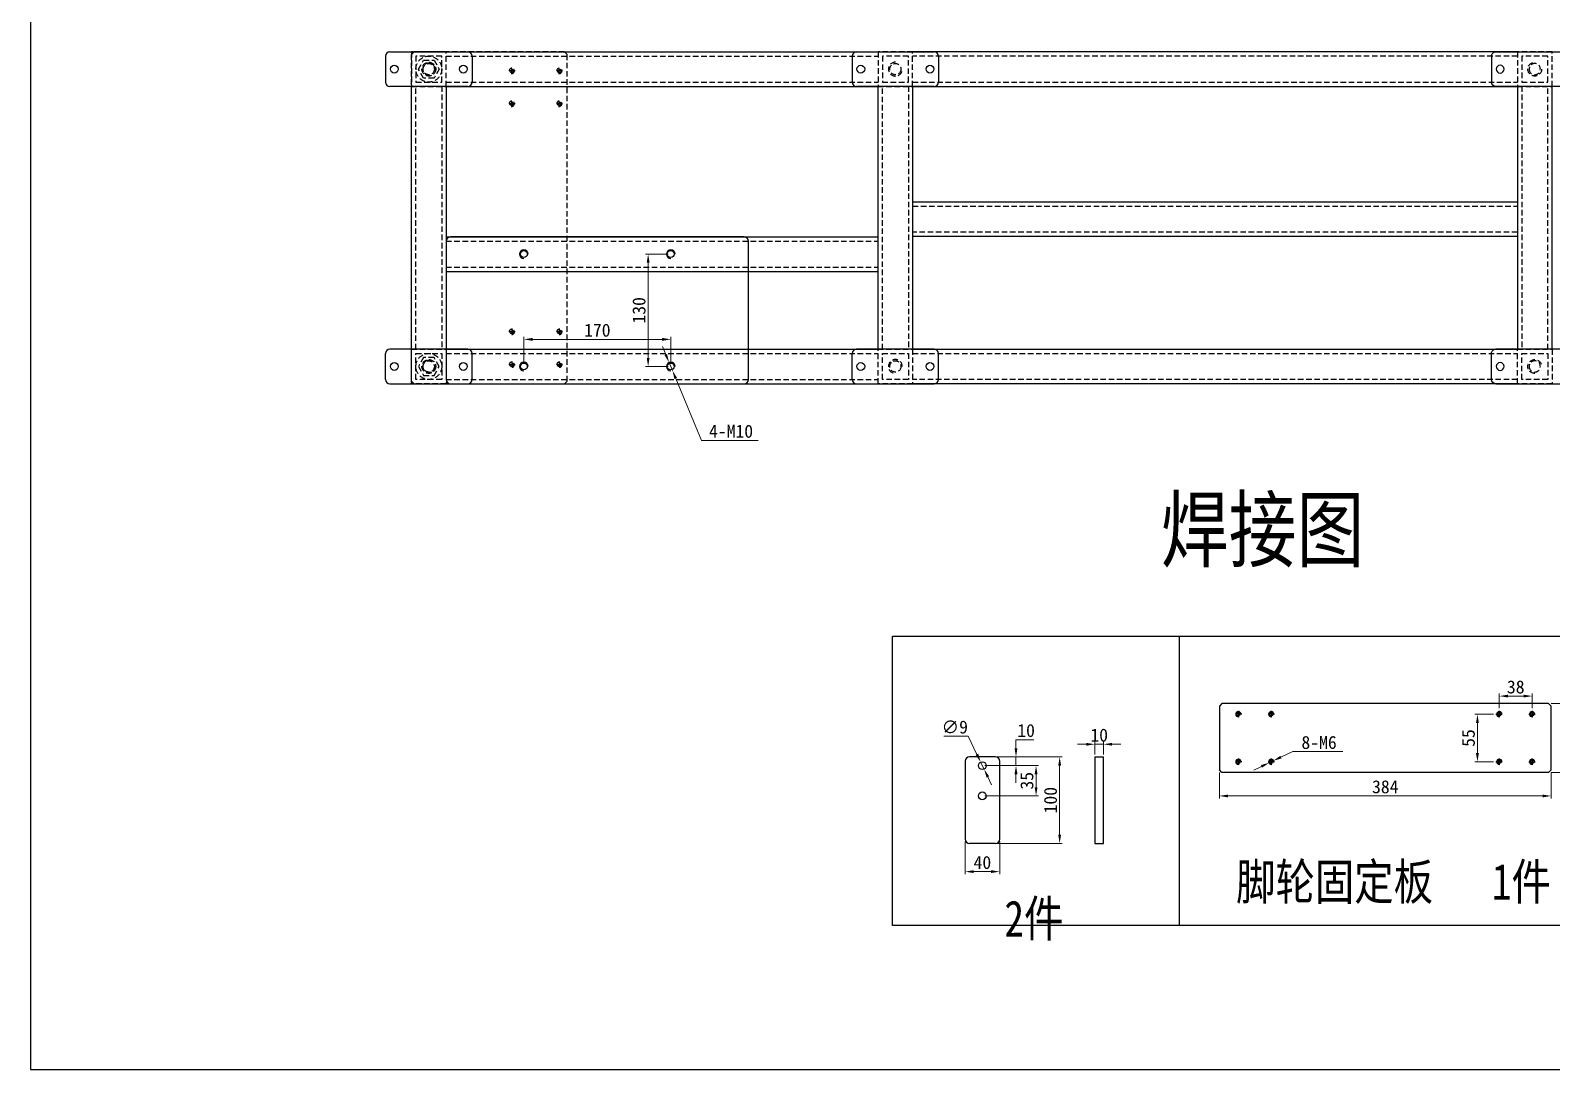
# Model space of a CAD drawing. Header units: millimetres. Extents: x -11986 to -4063, y -41123 to -36325.
# Drawn here: x -11919 to -10158, y -38752 to -37550 of the extents above; entities that cross this region are included whole.
import ezdxf

# ---------------------------------------------------------------- set-up
doc = ezdxf.new("R2010")
doc.units = ezdxf.units.MM
doc.linetypes.add('DASHED2', pattern=[9.525, 6.35, -3.175])
doc.layers.add('DAS', color=4, linetype='DASHED2')
doc.styles.add('宋体', font='', dxfattribs={"width": 0.8})
doc.styles.get('宋体').set_extended_font_data('SimSun')
doc.dimstyles.new('ISO-25$0', dxfattribs={"dimtxt": 2.5, "dimasz": 1.5, "dimexe": 1.25, "dimexo": 0.625, "dimtad": 1, "dimdec": 1, "dimzin": 1, "dimdsep": 46, "dimtxsty": 'Standard', "dimcen": 2.5, "dimclrd": 6, "dimclre": 6, "dimclrt": 6, "dimadec": 0, "dimazin": 0, "dimtfac": 1, "dimtdec": 4, "dimtmove": 0, "dimatfit": 3, "dimfxl": 1, "dimtolj": 1, "dimtzin": 0, "dimlwd": 9, "dimlwe": 9, "dimarcsym": 0})
doc.dimstyles.new('ISO-25$3', dxfattribs={"dimtxt": 5, "dimasz": 5, "dimexe": 3, "dimexo": 0.1, "dimtad": 1, "dimtih": 1, "dimtoh": 1, "dimdsep": 46, "dimtxsty": 'Standard', "dimcen": 2.5, "dimclrd": 5, "dimclre": 5, "dimadec": 0, "dimazin": 0, "dimtfac": 1, "dimtmove": 0, "dimatfit": 3, "dimfxl": 1, "dimarcsym": 0})

# ---------------------------------------------------------------- blocks, each defined once
blk = doc.blocks.new('A$C341A4FCE')
at = {"color": 4, "linetype": 'DASHED2'}
for p, q in [((3, 180), (0, 177)), ((0, 177), (0, 3)), ((381, 180), (3, 180)), ((384, 177), (381, 180)), ((384, 3), (384, 177)), ((25.9, 171), (18.7, 171)), ((22, 174.9), (22, 167.6)), ((63.9, 171), (56.7, 171)), ((60, 174.9), (60, 167.6)), ((320.1, 171), (327.3, 171)), ((324, 174.9), (324, 167.6)), ((358.1, 171), (365.3, 171)), ((362, 174.9), (362, 167.6)), ((25.9, 116), (18.7, 116)), ((22, 119.9), (22, 112.6)), ((63.9, 116), (56.7, 116)), ((60, 119.9), (60, 112.6)), ((320.1, 116), (327.3, 116)), ((324, 119.9), (324, 112.6)), ((358.1, 116), (365.3, 116)), ((362, 119.9), (362, 112.6)), ((0, 3), (3, 0)), ((381, 0), (3, 0)), ((381, 0), (384, 3))]:
    blk.add_line(p, q, dxfattribs=at)
for points in [[(30.4, 14), (20, 8), (9.6, 14), (9.6, 26), (20, 32), (30.4, 26)], [(353.6, 14), (364, 8), (374.4, 14), (374.4, 26), (364, 32), (353.6, 26)]]:
    blk.add_lwpolyline(points, close=True, dxfattribs=at)
for centre, radius in [((22, 171), 2.1), ((60, 171), 2.1), ((324, 171), 2.1), ((362, 171), 2.1), ((22, 116), 2.1), ((60, 116), 2.1), ((324, 116), 2.1), ((362, 116), 2.1), ((20, 20), 15), ((20, 20), 8), ((20, 20), 6.5), ((364, 20), 15), ((364, 20), 8), ((364, 20), 6.5)]:
    blk.add_circle(centre, radius, dxfattribs=at)
for centre, radius, start, end in [((22, 171), 3, 0, 270), ((60, 171), 3, 0, 270), ((324, 171), 3, 0, 270), ((362, 171), 3, 0, 270), ((22, 116), 3, 0, 270), ((60, 116), 3, 0, 270), ((324, 116), 3, 0, 270), ((362, 116), 3, 0, 270), ((20, 20), 7, 90, 0), ((364, 20), 7, 180, 90)]:
    blk.add_arc(centre, radius, start, end, dxfattribs=at)
blk = doc.blocks.new('*D1527')
at = {"color": 5, "lineweight": 9, "transparency": 16777216}
for p, q in [((-7595.7, -16017.5), (-7621.9, -16017.5)), ((-7618.9, -16027.5), (-7618.9, -16137.5)), ((-7595.7, -16147.5), (-7621.9, -16147.5))]:
    blk.add_line(p, q, dxfattribs=at)
at = {"color": 5, "transparency": 16777216}
for points in [[(-7620.5, -16027.5), (-7617.2, -16027.5), (-7618.9, -16017.5)], [(-7620.5, -16137.5), (-7617.2, -16137.5), (-7618.9, -16147.5)]]:
    blk.add_solid(points, dxfattribs=at)
at = {"layer": 'Defpoints', "color": 0, "transparency": 16777216}
for p in [(-7592.7, -16017.5), (-7618.9, -16147.5), (-7592.7, -16147.5)]:
    blk.add_point(p, dxfattribs=at)
at = {"color": 0, "transparency": 16777216, "insert": (-7629.4, -16082.5), "char_height": 15, "attachment_point": 5, "rotation": 90}
blk.add_mtext('130', dxfattribs=at)
blk = doc.blocks.new('*D1528')
at = {"color": 5, "lineweight": 9, "transparency": 16777216}
for p, q in [((-7762.7, -16144.5), (-7762.7, -16113.1)), ((-7752.7, -16116.1), (-7602.7, -16116.1)), ((-7592.7, -16144.5), (-7592.7, -16113.1))]:
    blk.add_line(p, q, dxfattribs=at)
at = {"color": 5, "transparency": 16777216}
for points in [[(-7752.7, -16114.4), (-7752.7, -16117.8), (-7762.7, -16116.1)], [(-7602.7, -16114.4), (-7602.7, -16117.8), (-7592.7, -16116.1)]]:
    blk.add_solid(points, dxfattribs=at)
at = {"layer": 'Defpoints', "color": 0, "transparency": 16777216}
for p in [(-7592.7, -16116.1), (-7762.7, -16147.5), (-7592.7, -16147.5)]:
    blk.add_point(p, dxfattribs=at)
at = {"color": 0, "transparency": 16777216, "insert": (-7677.7, -16105.6), "char_height": 15, "attachment_point": 5}
blk.add_mtext('170', dxfattribs=at)
blk = doc.blocks.new('*D1529')
at = {"color": 5, "lineweight": 9, "transparency": 16777216}
for p, q in [((-7598.5, -16133.6), (-7602.3, -16124.4)), ((-7594.7, -16142.8), (-7590.8, -16152.1)), ((-7557.1, -16233), (-7587, -16161.3)), ((-7491.6, -16233), (-7557.1, -16233))]:
    blk.add_line(p, q, dxfattribs=at)
at = {"color": 5, "transparency": 16777216}
for points in [[(-7597, -16133), (-7600, -16134.2), (-7594.7, -16142.8)], [(-7585.4, -16160.7), (-7588.5, -16161.9), (-7590.8, -16152.1)]]:
    blk.add_solid(points, dxfattribs=at)
at = {"layer": 'Defpoints', "color": 0, "transparency": 16777216}
for p in [(-7594.7, -16142.8), (-7590.8, -16152.1)]:
    blk.add_point(p, dxfattribs=at)
at = {"color": 0, "transparency": 16777216, "insert": (-7522.9, -16222.5), "char_height": 15, "attachment_point": 5}
blk.add_mtext('4-M10', dxfattribs=at)
blk = doc.blocks.new('A$C2508060A')
for p, q in [((0, 5), (0, 95)), ((5, 100), (35, 100)), ((40, 95), (40, 5)), ((344, 95), (344, 5)), ((379, 100), (349, 100)), ((384, 5), (384, 95)), ((40, 70), (344, 70)), ((344, 30), (40, 30)), ((5, 0), (35, 0)), ((379, 0), (349, 0))]:
    blk.add_line(p, q)
for centre in [(20, 90), (20, 90), (364, 90), (20, 10), (364, 10)]:
    blk.add_circle(centre, 4.5)
for centre, start, end in [((5, 95), 90, 180), ((35, 95), 0, 90), ((349, 95), 90, 180), ((379, 95), 0, 90), ((5, 5), 180, 270), ((35, 5), 270, 0), ((349, 5), 180, 270), ((379, 5), 270, 0)]:
    blk.add_arc(centre, 5, start, end)
at = {"layer": 'DAS'}
for p, q in [((40, 65), (344, 65)), ((344, 35), (40, 35))]:
    blk.add_line(p, q, dxfattribs=at)
for points in [[(40, 30), (40, 70), (0, 70), (0, 30)], [(35, 35), (35, 65), (5, 65), (5, 35)], [(344, 30), (344, 70), (384, 70), (384, 30)], [(349, 35), (349, 65), (379, 65), (379, 35)]]:
    blk.add_lwpolyline(points, close=True, dxfattribs=at)
for centre in [(20, 50), (364, 50)]:
    blk.add_circle(centre, 6.5, dxfattribs=at)
for centre, start, end in [((20, 50), 180, 90), ((364, 50), 90, 0)]:
    blk.add_arc(centre, 8, start, end, dxfattribs=at)
blk = doc.blocks.new('*D1989')
at = {"color": 5, "lineweight": 9, "transparency": 16777216}
for p, q in [((-10484.7, -38397), (-10480.2, -38394.8)), ((-10457.5, -38384.1), (-10471.1, -38390.5)), ((-10399.5, -38384.1), (-10457.5, -38384.1)), ((-10493.7, -38401.2), (-10502.7, -38405.5))]:
    blk.add_line(p, q, dxfattribs=at)
at = {"color": 5, "transparency": 16777216}
for points in [[(-10494.4, -38399.7), (-10493, -38402.7), (-10484.7, -38397)], [(-10471.8, -38389), (-10470.4, -38392), (-10480.2, -38394.8)]]:
    blk.add_solid(points, dxfattribs=at)
at = {"layer": 'Defpoints', "color": 0, "transparency": 16777216}
for p in [(-10484.7, -38397), (-10480.2, -38394.8)]:
    blk.add_point(p, dxfattribs=at)
at = {"color": 0, "transparency": 16777216, "insert": (-10427, -38373.6), "char_height": 15, "attachment_point": 5}
blk.add_mtext('8-M6', dxfattribs=at)
blk = doc.blocks.new('*D2060')
at = {"color": 5, "lineweight": 9, "transparency": 16777216}
for p, q in [((-10225.3, -38340.9), (-10246.7, -38340.9)), ((-10243.7, -38350.9), (-10243.7, -38385.9)), ((-10225.3, -38395.9), (-10246.7, -38395.9))]:
    blk.add_line(p, q, dxfattribs=at)
at = {"color": 5, "transparency": 16777216}
for points in [[(-10245.4, -38350.9), (-10242.1, -38350.9), (-10243.7, -38340.9)], [(-10245.4, -38385.9), (-10242.1, -38385.9), (-10243.7, -38395.9)]]:
    blk.add_solid(points, dxfattribs=at)
at = {"layer": 'Defpoints', "color": 0, "transparency": 16777216}
for p in [(-10222.3, -38340.9), (-10243.7, -38395.9), (-10222.3, -38395.9)]:
    blk.add_point(p, dxfattribs=at)
at = {"color": 0, "transparency": 16777216, "insert": (-10254.2, -38368.4), "char_height": 15, "attachment_point": 5, "rotation": 90}
blk.add_mtext('55', dxfattribs=at)
blk = doc.blocks.new('*D2061')
at = {"color": 5, "lineweight": 9, "transparency": 16777216}
for p, q in [((-10218.4, -38334), (-10218.4, -38316.9)), ((-10208.4, -38319.9), (-10190.4, -38319.9)), ((-10180.4, -38334), (-10180.4, -38316.9))]:
    blk.add_line(p, q, dxfattribs=at)
at = {"color": 5, "transparency": 16777216}
for points in [[(-10208.4, -38318.2), (-10208.4, -38321.5), (-10218.4, -38319.9)], [(-10190.4, -38318.2), (-10190.4, -38321.5), (-10180.4, -38319.9)]]:
    blk.add_solid(points, dxfattribs=at)
at = {"layer": 'Defpoints', "color": 0, "transparency": 16777216}
for p in [(-10180.4, -38319.9), (-10218.4, -38337), (-10180.4, -38337)]:
    blk.add_point(p, dxfattribs=at)
at = {"color": 0, "transparency": 16777216, "insert": (-10199.4, -38309.4), "char_height": 15, "attachment_point": 5}
blk.add_mtext('38', dxfattribs=at)
blk = doc.blocks.new('*D2053')
at = {"color": 5, "lineweight": 9, "transparency": 16777216}
for p, q in [((-10542.4, -38408.4), (-10542.4, -38438.4)), ((-10158.4, -38408.4), (-10158.4, -38438.4)), ((-10168.4, -38435.4), (-10532.4, -38435.4))]:
    blk.add_line(p, q, dxfattribs=at)
at = {"color": 5, "transparency": 16777216}
for points in [[(-10532.4, -38433.8), (-10532.4, -38437.1), (-10542.4, -38435.4)], [(-10168.4, -38433.8), (-10168.4, -38437.1), (-10158.4, -38435.4)]]:
    blk.add_solid(points, dxfattribs=at)
at = {"layer": 'Defpoints', "color": 0, "transparency": 16777216}
for p in [(-10542.4, -38405.4), (-10158.4, -38405.4), (-10542.4, -38435.4)]:
    blk.add_point(p, dxfattribs=at)
at = {"color": 0, "transparency": 16777216, "insert": (-10350.4, -38424.9), "char_height": 15, "attachment_point": 5}
blk.add_mtext('384', dxfattribs=at)
blk = doc.blocks.new('*D2054')
at = {"color": 5, "lineweight": 9, "transparency": 16777216}
for p, q in [((-10158.4, -38328.4), (-10118.1, -38328.4)), ((-10121.1, -38338.4), (-10121.1, -38398.4)), ((-10158.4, -38408.4), (-10118.1, -38408.4))]:
    blk.add_line(p, q, dxfattribs=at)
at = {"color": 5, "transparency": 16777216}
for points in [[(-10122.7, -38338.4), (-10119.4, -38338.4), (-10121.1, -38328.4)], [(-10122.7, -38398.4), (-10119.4, -38398.4), (-10121.1, -38408.4)]]:
    blk.add_solid(points, dxfattribs=at)
at = {"layer": 'Defpoints', "color": 0, "transparency": 16777216}
for p in [(-10161.4, -38328.4), (-10161.4, -38408.4), (-10121.1, -38408.4)]:
    blk.add_point(p, dxfattribs=at)
at = {"color": 0, "transparency": 16777216, "insert": (-10131.6, -38368.4), "char_height": 15, "attachment_point": 5, "rotation": 90}
blk.add_mtext('80', dxfattribs=at)
blk = doc.blocks.new('*D2010')
at = {"color": 5, "lineweight": 9, "transparency": 16777216}
for p, q in [((-10813.7, -38400.3), (-10751.6, -38400.3)), ((-10754.6, -38410.3), (-10754.6, -38425.3)), ((-10813.7, -38435.3), (-10751.6, -38435.3))]:
    blk.add_line(p, q, dxfattribs=at)
at = {"color": 5, "transparency": 16777216}
for points in [[(-10756.2, -38410.3), (-10752.9, -38410.3), (-10754.6, -38400.3)], [(-10756.2, -38425.3), (-10752.9, -38425.3), (-10754.6, -38435.3)]]:
    blk.add_solid(points, dxfattribs=at)
at = {"layer": 'Defpoints', "color": 0, "transparency": 16777216}
for p in [(-10816.7, -38400.3), (-10816.7, -38435.3), (-10754.6, -38435.3)]:
    blk.add_point(p, dxfattribs=at)
at = {"color": 0, "transparency": 16777216, "insert": (-10765.1, -38417.8), "char_height": 15, "attachment_point": 5, "rotation": 90}
blk.add_mtext('35', dxfattribs=at)
blk = doc.blocks.new('*D2011')
at = {"color": 5, "lineweight": 9, "transparency": 16777216}
for p, q in [((-10798.7, -38390.3), (-10724.3, -38390.3)), ((-10727.3, -38480.3), (-10727.3, -38400.3)), ((-10798.7, -38490.3), (-10724.3, -38490.3))]:
    blk.add_line(p, q, dxfattribs=at)
at = {"color": 5, "transparency": 16777216}
for points in [[(-10728.9, -38400.3), (-10725.6, -38400.3), (-10727.3, -38390.3)], [(-10728.9, -38480.3), (-10725.6, -38480.3), (-10727.3, -38490.3)]]:
    blk.add_solid(points, dxfattribs=at)
at = {"layer": 'Defpoints', "color": 0, "transparency": 16777216}
for p in [(-10801.7, -38390.3), (-10727.3, -38390.3), (-10801.7, -38490.3)]:
    blk.add_point(p, dxfattribs=at)
at = {"color": 0, "transparency": 16777216, "insert": (-10737.8, -38440.3), "char_height": 15, "attachment_point": 5, "rotation": 90}
blk.add_mtext('100', dxfattribs=at)
blk = doc.blocks.new('*D2012')
at = {"color": 5, "lineweight": 9, "transparency": 16777216}
for p, q in [((-10861.2, -38366.3), (-10833.2, -38366.3)), ((-10833.2, -38366.3), (-10823, -38387.3)), ((-10814.7, -38404.4), (-10818.7, -38396.3)), ((-10810.4, -38413.4), (-10806, -38422.4))]:
    blk.add_line(p, q, dxfattribs=at)
at = {"color": 5, "transparency": 16777216}
for points in [[(-10821.5, -38386.6), (-10824.5, -38388), (-10818.7, -38396.3)], [(-10808.9, -38412.7), (-10811.9, -38414.1), (-10814.7, -38404.4)]]:
    blk.add_solid(points, dxfattribs=at)
at = {"layer": 'Defpoints', "color": 0, "transparency": 16777216}
for p in [(-10818.7, -38396.3), (-10814.7, -38404.4)]:
    blk.add_point(p, dxfattribs=at)
at = {"color": 0, "transparency": 16777216, "insert": (-10848.7, -38355.8), "char_height": 15, "attachment_point": 5}
blk.add_mtext('∅9', dxfattribs=at)
blk = doc.blocks.new('*D1975')
at = {"color": 5, "lineweight": 9, "transparency": 16777216}
for p, q in [((-10836.7, -38488.3), (-10836.7, -38526)), ((-10796.7, -38488.3), (-10796.7, -38526)), ((-10826.7, -38523), (-10806.7, -38523))]:
    blk.add_line(p, q, dxfattribs=at)
at = {"color": 5, "transparency": 16777216}
for points in [[(-10826.7, -38521.3), (-10826.7, -38524.6), (-10836.7, -38523)], [(-10806.7, -38521.3), (-10806.7, -38524.6), (-10796.7, -38523)]]:
    blk.add_solid(points, dxfattribs=at)
at = {"layer": 'Defpoints', "color": 0, "transparency": 16777216}
for p in [(-10836.7, -38485.3), (-10796.7, -38485.3), (-10796.7, -38523)]:
    blk.add_point(p, dxfattribs=at)
at = {"color": 0, "transparency": 16777216, "insert": (-10816.7, -38512.5), "char_height": 15, "attachment_point": 5}
blk.add_mtext('40', dxfattribs=at)
blk = doc.blocks.new('*D1976')
at = {"color": 5, "lineweight": 9, "transparency": 16777216}
for p, q in [((-10777.8, -38380.3), (-10777.8, -38370.3)), ((-10777.8, -38370.3), (-10757.3, -38370.3)), ((-10798.7, -38390.3), (-10774.8, -38390.3)), ((-10777.8, -38400.3), (-10777.8, -38390.3)), ((-10813.7, -38400.3), (-10774.8, -38400.3)), ((-10777.8, -38410.3), (-10777.8, -38420.3))]:
    blk.add_line(p, q, dxfattribs=at)
at = {"color": 5, "transparency": 16777216}
for points in [[(-10779.5, -38380.3), (-10776.1, -38380.3), (-10777.8, -38390.3)], [(-10779.5, -38410.3), (-10776.1, -38410.3), (-10777.8, -38400.3)]]:
    blk.add_solid(points, dxfattribs=at)
at = {"layer": 'Defpoints', "color": 0, "transparency": 16777216}
for p in [(-10801.7, -38390.3), (-10777.8, -38390.3), (-10816.7, -38400.3)]:
    blk.add_point(p, dxfattribs=at)
at = {"color": 0, "transparency": 16777216, "insert": (-10766.1, -38359.8), "char_height": 15, "attachment_point": 5}
blk.add_mtext('10', dxfattribs=at)
blk = doc.blocks.new('*D2013')
at = {"color": 5, "lineweight": 9, "transparency": 16777216}
for p, q in [((-10696.5, -38375.6), (-10706.5, -38375.6)), ((-10686.5, -38387.3), (-10686.5, -38372.6)), ((-10676.5, -38375.6), (-10686.5, -38375.6)), ((-10676.5, -38387.3), (-10676.5, -38372.6)), ((-10666.5, -38375.6), (-10656.5, -38375.6))]:
    blk.add_line(p, q, dxfattribs=at)
at = {"color": 5, "transparency": 16777216}
for points in [[(-10696.5, -38374), (-10696.5, -38377.3), (-10686.5, -38375.6)], [(-10666.5, -38374), (-10666.5, -38377.3), (-10676.5, -38375.6)]]:
    blk.add_solid(points, dxfattribs=at)
at = {"layer": 'Defpoints', "color": 0, "transparency": 16777216}
for p in [(-10686.5, -38375.6), (-10686.5, -38390.3), (-10676.5, -38390.3)]:
    blk.add_point(p, dxfattribs=at)
at = {"color": 0, "transparency": 16777216, "insert": (-10681.5, -38365.1), "char_height": 15, "attachment_point": 5}
blk.add_mtext('10', dxfattribs=at)
blk = doc.blocks.new('A$C221552DC')
for p, q in [((0, 230.501), (0, 70.501)), ((345, 235.501), (5, 235.501)), ((350, 70.501), (350, 230.501)), ((5, 65.501), (345, 65.501))]:
    blk.add_line(p, q)
for centre in [(90, 215.501), (260, 215.501), (90, 85.501), (260, 85.501)]:
    blk.add_circle(centre, 4)
for centre, start, end in [((5, 230.501), 90, 180), ((345, 230.501), 0, 90), ((90, 215.501), 0, 270), ((260, 215.501), 0, 270), ((90, 85.501), 0, 270), ((260, 85.501), 0, 270), ((5, 70.501), 180, 270), ((345, 70.501), 270, 0)]:
    blk.add_arc(centre, 5, start, end)
dim = blk.add_linear_dim(base=(233.867, 85.501), p1=(260, 215.501), p2=(260, 85.501), angle=90, dimstyle='ISO-25$0', override={"dimtxt": 15, "dimasz": 10, "dimexe": 3, "dimexo": 3, "dimgap": 3, "dimtoh": 1, "dimdec": 2, "dimzin": 8, "dimclrd": 5, "dimclre": 5, "dimclrt": 0, "dimtdec": 2, "dimtolj": 0, "dimtzin": 8})
dim.commit()
dim.dimension.update_dxf_attribs({"geometry": '*D1527', "text_midpoint": (223.367, 150.501), "insert": (7852.729, 16232.952)})
dim = blk.add_linear_dim(base=(260, 116.861), p1=(90, 85.501), p2=(260, 85.501), dimstyle='ISO-25$0', override={"dimtxt": 15, "dimasz": 10, "dimexe": 3, "dimexo": 3, "dimgap": 3, "dimtoh": 1, "dimdec": 2, "dimzin": 8, "dimclrd": 5, "dimclre": 5, "dimclrt": 0, "dimtdec": 2, "dimtolj": 0, "dimtzin": 8})
dim.commit()
dim.dimension.update_dxf_attribs({"geometry": '*D1528', "text_midpoint": (175, 127.361), "insert": (7852.729, 16232.952)})
dim = blk.add_diameter_dim_2p(p1=(258.077, 90.116), p2=(261.923, 80.886), text='4-M10', dimstyle='ISO-25$3', override={"dimtxt": 15, "dimasz": 10, "dimexo": 3, "dimgap": 3, "dimtih": 0, "dimlwd": 9, "dimlwe": 9})
dim.commit()
dim.dimension.update_dxf_attribs({"geometry": '*D1529', "text_midpoint": (329.872, 0), "dimtype": 131, "insert": (7852.729, 16232.952)})

msp = doc.modelspace()

# ---------------------------------------------------------------- linework, layer by layer
for p, q in [((-11507.408, -37579.535), (-11507.408, -37609.535)), ((-11502.408, -37574.535), (-11412.408, -37574.535)), ((-11437.408, -37574.535), (-10937.408, -37574.535)), ((-11407.408, -37579.535), (-11407.408, -37609.535)), ((-10967.408, -37579.535), (-10967.408, -37609.535)), ((-10962.408, -37574.535), (-10872.408, -37574.535)), ((-10197.408, -37574.535), (-10897.408, -37574.535)), ((-10867.408, -37579.535), (-10867.408, -37609.535)), ((-11412.408, -37614.535), (-11502.408, -37614.535)), ((-11477.408, -37918.535), (-11477.408, -37614.535)), ((-11437.408, -37614.535), (-11437.408, -37918.535)), ((-11437.408, -37614.535), (-10937.408, -37614.535)), ((-10872.408, -37614.535), (-10962.408, -37614.535)), ((-10937.408, -37918.535), (-10937.408, -37614.535)), ((-10897.408, -37614.535), (-10897.408, -37918.535)), ((-10897.408, -37614.535), (-10197.408, -37614.535)), ((-10897.408, -37748), (-10197.408, -37748)), ((-11437.408, -37788.535), (-10937.408, -37788.535)), ((-10197.408, -37788), (-10897.408, -37788)), ((-11437.408, -37828.535), (-10937.408, -37828.535)), ((-11412.408, -37918.535), (-11502.408, -37918.535)), ((-11437.408, -37918.535), (-10937.408, -37918.535)), ((-10872.408, -37918.535), (-10962.408, -37918.535)), ((-10897.408, -37918.535), (-10197.408, -37918.535)), ((-11507.408, -37953.535), (-11507.408, -37923.535)), ((-11407.408, -37953.535), (-11407.408, -37923.535)), ((-10967.408, -37953.535), (-10967.408, -37923.535)), ((-10867.408, -37953.535), (-10867.408, -37923.535)), ((-11502.408, -37958.535), (-11412.408, -37958.535)), ((-11437.408, -37958.535), (-10937.408, -37958.535)), ((-10962.408, -37958.535), (-10872.408, -37958.535)), ((-10197.408, -37958.535), (-10897.408, -37958.535)), ((-10539.416, -38328.388), (-10542.416, -38331.388)), ((-10542.416, -38331.388), (-10542.416, -38405.388)), ((-10161.416, -38328.388), (-10539.416, -38328.388)), ((-10158.416, -38331.388), (-10161.416, -38328.388)), ((-10158.416, -38405.388), (-10158.416, -38331.388)), ((-10836.691, -38395.336), (-10836.691, -38485.336)), ((-10801.691, -38390.336), (-10831.691, -38390.336)), ((-10796.691, -38485.336), (-10796.691, -38395.336)), ((-10686.517, -38390.336), (-10676.517, -38390.336)), ((-10686.517, -38390.336), (-10686.517, -38490.336)), ((-10676.517, -38490.336), (-10676.517, -38390.336)), ((-10539.416, -38408.388), (-10542.416, -38405.388)), ((-10161.416, -38408.388), (-10539.416, -38408.388)), ((-10161.416, -38408.388), (-10158.416, -38405.388)), ((-10801.691, -38490.336), (-10831.691, -38490.336)), ((-10686.517, -38490.336), (-10676.517, -38490.336))]:
    msp.add_line(p, q)
at = {"color": 1}
for p, q in [((-10588.749, -38585.256), (-10588.749, -38250.579)), ((-10516.489, -38340.888), (-10523.736, -38340.888)), ((-10520.416, -38337.012), (-10520.416, -38344.322)), ((-10478.489, -38340.888), (-10485.736, -38340.888)), ((-10482.416, -38337.012), (-10482.416, -38344.322)), ((-10222.343, -38340.888), (-10215.096, -38340.888)), ((-10218.416, -38337.012), (-10218.416, -38344.322)), ((-10184.343, -38340.888), (-10177.096, -38340.888)), ((-10180.416, -38337.012), (-10180.416, -38344.322)), ((-10516.489, -38395.888), (-10523.736, -38395.888)), ((-10520.416, -38392.012), (-10520.416, -38399.322)), ((-10478.489, -38395.888), (-10485.736, -38395.888)), ((-10482.416, -38392.012), (-10482.416, -38399.322)), ((-10222.343, -38395.888), (-10215.096, -38395.888)), ((-10218.416, -38392.012), (-10218.416, -38399.322)), ((-10184.343, -38395.888), (-10177.096, -38395.888)), ((-10180.416, -38392.012), (-10180.416, -38399.322))]:
    msp.add_line(p, q, dxfattribs=at)
msp.add_lwpolyline([(-8517.987, -38751.969), (-8517.987, -36347.555), (-11918.515, -36347.555), (-11918.515, -38751.969)], close=True)
msp.add_lwpolyline([(-9993.869, -38585.256), (-10920.724, -38585.256), (-10920.724, -38250.579), (-9993.869, -38250.579)], close=True, dxfattribs=at)
for centre, radius in [((-11497.408, -37594.535), 4.5), ((-11417.408, -37594.535), 4.5), ((-11417.408, -37594.535), 4.5), ((-10957.408, -37594.535), 4.5), ((-10877.408, -37594.535), 4.5), ((-10877.408, -37594.535), 4.5), ((-11497.408, -37938.535), 4.5), ((-11417.408, -37938.535), 4.5), ((-10957.408, -37938.535), 4.5), ((-10877.408, -37938.535), 4.5), ((-10520.416, -38340.888), 2.1), ((-10482.416, -38340.888), 2.1), ((-10218.416, -38340.888), 2.1), ((-10180.416, -38340.888), 2.1), ((-10816.691, -38400.336), 4.5), ((-10520.416, -38395.888), 2.1), ((-10482.416, -38395.888), 2.1), ((-10218.416, -38395.888), 2.1), ((-10180.416, -38395.888), 2.1), ((-10816.691, -38435.336), 4.5)]:
    msp.add_circle(centre, radius)
for centre, radius, start, end in [((-11502.408, -37579.535), 5, 90, 180), ((-11412.408, -37579.535), 5, 0, 90), ((-10962.408, -37579.535), 5, 90, 180), ((-10872.408, -37579.535), 5, 0, 90), ((-11502.408, -37609.535), 5, 180, 270), ((-11412.408, -37609.535), 5, 270, 0), ((-10962.408, -37609.535), 5, 180, 270), ((-10872.408, -37609.535), 5, 270, 0), ((-11502.408, -37923.535), 5, 90, 180), ((-11412.408, -37923.535), 5, 0, 90), ((-10962.408, -37923.535), 5, 90, 180), ((-10872.408, -37923.535), 5, 0, 90), ((-11502.408, -37953.535), 5, 180, 270), ((-11412.408, -37953.535), 5, 270, 0), ((-10962.408, -37953.535), 5, 180, 270), ((-10872.408, -37953.535), 5, 270, 0), ((-10520.416, -38340.888), 3, 0, 270), ((-10482.416, -38340.888), 3, 0, 270), ((-10218.416, -38340.888), 3, 0, 270), ((-10180.416, -38340.888), 3, 0, 270), ((-10831.691, -38395.336), 5, 90, 180), ((-10801.691, -38395.336), 5, 0, 90), ((-10520.416, -38395.888), 3, 0, 270), ((-10482.416, -38395.888), 3, 0, 270), ((-10218.416, -38395.888), 3, 0, 270), ((-10180.416, -38395.888), 3, 0, 270), ((-10831.691, -38485.336), 5, 180, 270), ((-10801.691, -38485.336), 5, 270, 0)]:
    msp.add_arc(centre, radius, start, end)
at = {"layer": 'DAS'}
for p, q in [((-11437.408, -37579.535), (-10937.408, -37579.535)), ((-10197.408, -37579.535), (-10897.408, -37579.535)), ((-11472.408, -37918.535), (-11472.408, -37614.535)), ((-11442.408, -37614.535), (-11442.408, -37918.535)), ((-11437.408, -37609.535), (-10937.408, -37609.535)), ((-10932.408, -37918.535), (-10932.408, -37614.535)), ((-10902.408, -37614.535), (-10902.408, -37918.535)), ((-10897.408, -37609.535), (-10197.408, -37609.535)), ((-10897.408, -37753), (-10197.408, -37753)), ((-11437.408, -37793.535), (-10937.408, -37793.535)), ((-10197.408, -37783), (-10897.408, -37783)), ((-11437.408, -37823.535), (-10937.408, -37823.535)), ((-11437.408, -37923.535), (-10937.408, -37923.535)), ((-10897.408, -37923.535), (-10197.408, -37923.535)), ((-11437.408, -37953.535), (-10937.408, -37953.535)), ((-10197.408, -37953.535), (-10897.408, -37953.535))]:
    msp.add_line(p, q, dxfattribs=at)
for points in [[(-11477.408, -37614.535), (-11437.408, -37614.535), (-11437.408, -37574.535), (-11477.408, -37574.535)], [(-11472.408, -37609.535), (-11442.408, -37609.535), (-11442.408, -37579.535), (-11472.408, -37579.535)], [(-10937.408, -37614.535), (-10897.408, -37614.535), (-10897.408, -37574.535), (-10937.408, -37574.535)], [(-10932.408, -37609.535), (-10902.408, -37609.535), (-10902.408, -37579.535), (-10932.408, -37579.535)], [(-11477.408, -37918.535), (-11437.408, -37918.535), (-11437.408, -37958.535), (-11477.408, -37958.535)], [(-10937.408, -37918.535), (-10897.408, -37918.535), (-10897.408, -37958.535), (-10937.408, -37958.535)], [(-11472.408, -37923.535), (-11442.408, -37923.535), (-11442.408, -37953.535), (-11472.408, -37953.535)], [(-10932.408, -37923.535), (-10902.408, -37923.535), (-10902.408, -37953.535), (-10932.408, -37953.535)]]:
    msp.add_lwpolyline(points, close=True, dxfattribs=at)
for centre in [(-10917.408, -37594.535), (-10917.408, -37938.535)]:
    msp.add_circle(centre, 6.5, dxfattribs=at)
for centre, start, end in [((-10917.408, -37594.535), 90, 0), ((-10917.408, -37938.535), 0, 270)]:
    msp.add_arc(centre, 8, start, end, dxfattribs=at)

# ---------------------------------------------------------------- block references
at = {"rotation": 270}
msp.add_blockref('A$C341A4FCE', (-11477.408, -37574.535), dxfattribs=at)
at = {"xscale": -1, "rotation": 270}
msp.add_blockref('A$C2508060A', (-10227.408, -37958.535), dxfattribs=at)
msp.add_blockref('A$C221552DC', (-11437.408, -38024.036))

# ---------------------------------------------------------------- texts
at = {"color": 0, "style": '宋体', "width": 0.8}
for s, height, p in [('焊接图', 71.966, (-10610.13, -38163.012)), ('脚轮固定板   1件', 41.7656, (-10523.005, -38555.585)), ('2件', 41.7656, (-10791.21, -38598.105))]:
    msp.add_text(s, height=height, dxfattribs=at).set_placement(p)

# ---------------------------------------------------------------- dimensions: what is measured, and where the dimension line sits
for base, p1, p2, picture, middle in [((-10180.416, -38319.877), (-10218.416, -38337.012), (-10180.416, -38337.012), '*D2061', (-10199.416, -38309.377)), ((-10542.416, -38435.446), (-10158.416, -38405.388), (-10542.416, -38405.388), '*D2053', (-10350.416, -38424.946)), ((-10796.691, -38522.956), (-10836.691, -38485.336), (-10796.691, -38485.336), '*D1975', (-10816.691, -38512.456))]:
    dim = msp.add_linear_dim(base=base, p1=p1, p2=p2, dimstyle='ISO-25$0', override={"dimtxt": 15, "dimasz": 10, "dimexe": 3, "dimexo": 3, "dimgap": 3, "dimtoh": 1, "dimdec": 2, "dimzin": 8, "dimclrd": 5, "dimclre": 5, "dimclrt": 0, "dimtdec": 2, "dimtolj": 0, "dimtzin": 8})
    dim.commit()
    dim.dimension.update_dxf_attribs({"geometry": picture, "text_midpoint": middle})
dim = msp.add_diameter_dim_2p(p1=(-10814.731, -38404.387), p2=(-10818.651, -38396.285), dimstyle='ISO-25$3', override={"dimtxt": 15, "dimasz": 10, "dimexo": 3, "dimgap": 3, "dimtih": 0, "dimlwd": 9, "dimlwe": 9})
dim.commit()
dim.dimension.update_dxf_attribs({"geometry": '*D2012', "text_midpoint": (-10848.673, -38366.271), "dimtype": 163})
for base, p1, p2, picture, middle in [((-10243.734, -38395.888), (-10222.343, -38340.888), (-10222.343, -38395.888), '*D2060', (-10254.234, -38368.388)), ((-10121.082, -38408.388), (-10161.416, -38328.388), (-10161.416, -38408.388), '*D2054', (-10131.582, -38368.388)), ((-10777.811, -38390.336), (-10816.691, -38400.336), (-10801.691, -38390.336), '*D1976', (-10766.061, -38359.836)), ((-10727.272, -38390.336), (-10801.691, -38490.336), (-10801.691, -38390.336), '*D2011', (-10737.772, -38440.336)), ((-10754.559, -38435.336), (-10816.691, -38400.336), (-10816.691, -38435.336), '*D2010', (-10765.059, -38417.836))]:
    dim = msp.add_linear_dim(base=base, p1=p1, p2=p2, angle=90, dimstyle='ISO-25$0', override={"dimtxt": 15, "dimasz": 10, "dimexe": 3, "dimexo": 3, "dimgap": 3, "dimtoh": 1, "dimdec": 2, "dimzin": 8, "dimclrd": 5, "dimclre": 5, "dimclrt": 0, "dimtdec": 2, "dimtolj": 0, "dimtzin": 8})
    dim.commit()
    dim.dimension.update_dxf_attribs({"geometry": picture, "text_midpoint": middle})
dim = msp.add_linear_dim(base=(-10686.517, -38375.624), p1=(-10676.517, -38390.336), p2=(-10686.517, -38390.336), dimstyle='ISO-25$0', override={"dimtxt": 15, "dimasz": 10, "dimexe": 3, "dimexo": 3, "dimgap": 3, "dimtoh": 1, "dimdec": 2, "dimzin": 8, "dimclrd": 5, "dimclre": 5, "dimclrt": 0, "dimtdec": 2, "dimtolj": 0, "dimtzin": 8})
dim.commit()
dim.dimension.update_dxf_attribs({"geometry": '*D2013', "text_midpoint": (-10681.517, -38375.624), "dimtype": 160})
dim = msp.add_diameter_dim_2p(p1=(-10484.675, -38396.959), p2=(-10480.157, -38394.817), text='8-M6', dimstyle='ISO-25$3', override={"dimtxt": 15, "dimasz": 10, "dimexo": 3, "dimgap": 3, "dimtih": 0, "dimlwd": 9, "dimlwe": 9})
dim.commit()
dim.dimension.update_dxf_attribs({"geometry": '*D1989', "text_midpoint": (-10426.996, -38384.072), "dimtype": 163})

doc.saveas('drawing.dxf')
